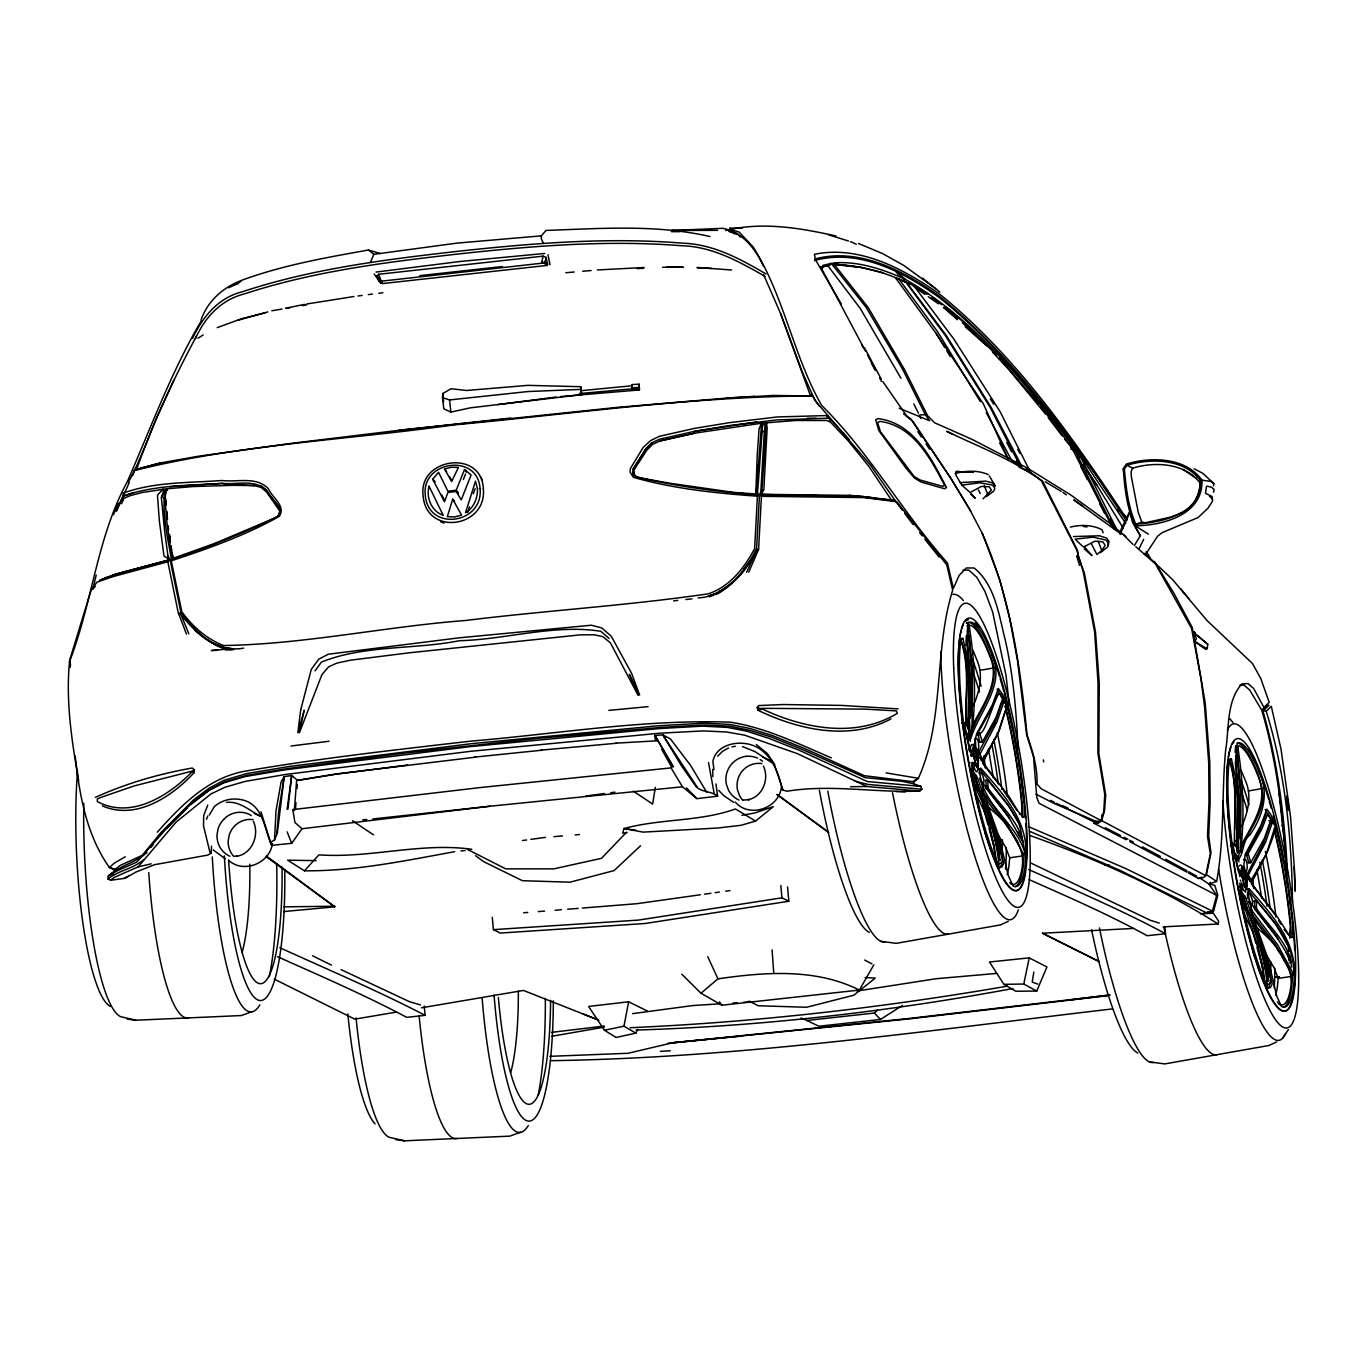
<?xml version="1.0" encoding="UTF-8"?>
<svg xmlns="http://www.w3.org/2000/svg" width="1367" height="1367" viewBox="0 0 1367 1367"><rect width="100%" height="100%" fill="white"/><g stroke="black" fill="none" stroke-linecap="round" stroke-linejoin="round"><path stroke-width="1.5" d="M1292.481 902.083C1291.747 837.851 1285.236 772.833 1266.235 711.267L1262.766 710.498C1278.333 763.931 1284.792 819.517 1287.611 874.931M970.57 747.083C972.484 737.65 977.251 755.9 977.2 758.924M967.836 728.833L968.759 678.493L967.016 656.365L962.966 638.526L961.958 638.15L960.796 640.85A134.188 24.23 80 0 0 963.427 722.015L969.75 750.722L972.86 756.122M1236.349 847.42L1237.238 799.063L1235.512 776.952L1231.462 759.095L1230.437 758.719L1229.275 761.436A134.188 24.23 80 0 0 1231.906 842.585L1238.246 871.292L1241.339 876.691M639.414 389.698L639.141 384.195L632.015 384.588L632.032 387.92L632.323 390.125L639.414 389.698L639.141 384.195M965.888 724.1C965.341 696.623 969.681 667.985 961.291 641.328L960.505 640.986M966.008 724.681C964.709 696.623 971.664 664.345 960.095 638.474M1234.486 845.25C1233.7 817.586 1238.246 788.742 1229.77 761.897L1228.249 762.769M201.496 320.493C171.251 371.636 150.9 427.734 127.165 482.021C96.698 538.034 92.443 602.762 69.512 661.56L70.315 667.301M581.607 394.653L580.719 386.69L527.884 385.357L466.557 390.484L451.042 388.741L442.84 393.508L442.498 397.626L443.814 408.836L450.888 412.099L470.18 407.862L581.607 394.653L580.719 386.69M971.39 765.554L973.065 767.605L971.971 774.149L976.687 789.101M985.966 780.284L986.103 788.281L1007.769 815.552L1022.755 841.747C1018.347 820.508 999.909 805.231 988.033 788.041L987.828 779.959L1009.615 807.35L1019.423 823.498L1025.301 853.931L1023.302 853.914L1007.291 824.54L981.967 791.049M1254.445 900.87L1254.581 908.867L1276.248 936.139L1287.868 955.191L1291.251 962.317L1289.371 962.658M1024.088 854.05L1024.054 856.238A134.188 24.23 80 0 1 1015.134 886.619M1025.968 853.726L1025.916 855.913A134.188 24.23 80 0 1 1013.101 886.038L1008.282 875.581L999.38 837.766L983.967 794.159L979.37 771.877L980.635 768.049C1001.823 792.518 1027.027 818.816 1025.968 853.726L1023.302 853.931L1025.165 853.589C1017.458 825.651 988.614 809.008 981.609 781.582L1009.564 818.457M1294.446 974.295L1294.412 976.482A134.188 24.23 80 0 1 1281.58 1006.625L1276.761 996.15L1267.858 958.335L1252.462 914.728L1247.866 892.446L1249.113 888.618C1270.302 913.088 1295.506 939.402 1294.446 974.295L1292.584 974.62L1292.533 976.824A134.188 24.23 80 0 1 1283.613 1007.189M902.237 510.181L895.095 500.459L861.637 496.375L759.488 494.803L757.421 496.187L754.635 548.543C744.725 567.51 729.329 587.178 708.14 593.825C627.726 605.615 546.356 610.468 465.669 620.481C384.862 626.599 304.482 644.318 223.573 645.514C206.725 639.072 192.183 626.206 181.777 611.698L171.285 560.812L170.089 559.787L114.708 574.687L99.654 580.377L114.708 574.584M969.887 702.416L970.16 690.352M967.597 719.76L969.066 720.119L970.519 716.872L971.817 671.846L968.947 634.937L972.552 671.18L971.988 731.482L970.109 731.806L969.459 720.494M1234.674 829.803C1234.948 806.445 1237.186 781.941 1229.582 759.437L1231.462 759.095M1238.177 831.033L1238.605 852.393L1240.467 852.068C1244.859 817.569 1243.15 780.779 1237.665 746.126L1235.665 745.869L1235.119 752.328M1235.563 755.848L1237.443 755.524L1240.296 792.433L1238.998 837.424L1237.545 840.705L1235.683 841.03M815.535 495.23L759.488 494.7L756.583 548.423C746.946 568.33 730.815 588.972 709.388 596.832M969.066 720.119L970.262 674.051L967.768 643.156L969.066 624.958L967.153 625.932M761.59 423.223L759.078 428.742L757.25 454.715L755.934 490.445L756.344 494L757.455 494.205L762.649 424.556L761.59 423.223L756.344 494L733.242 492.359L669.625 483.2L641.02 478.023L636.27 476.605L634.425 474.622L633.912 470.128L646.779 450.256L652.64 444.343L660.039 440.926L694.624 433.185L761.59 423.223L795.304 420.489L826.71 420.506L830.487 422.113L848.206 440.858L868.523 465.908L891.762 500.595L895.095 500.561L870.096 464.609L814.954 400.463L802.207 371.807L780.574 313.453M1101.819 814.886L1101.648 820.627L1099.153 822.541L1094.061 823.31L1126.1 839.714M758.036 464.831L756.344 494M1148.4 534.155L1135.208 525.817C1162.77 525.475 1203.199 515.017 1201.986 480.21C1185.753 457.176 1150.689 456.493 1126.34 464.079L1123.298 468.659C1124.836 491.419 1127.707 515.957 1140.368 535.608L1134.337 545.553M712.668 769.433L712.89 776.746M760.035 494.41L761.06 494.307L761.932 490.104L766.426 422.762L764.341 431.442L760.889 490.565L760.035 494.41L757.455 494.205M759.488 494.7L761.436 496.324L758.582 549.449L748.774 572.107M967.289 727.329L968.109 722.477L968.913 724.322A6.545 1.213 89.5 0 1 969.186 732.131L968.417 735.412M715.949 783.906L717.624 796.192L696.862 798.636L682.458 786.794L490.155 806.205L302.004 828.744L291.684 843.319L271.725 845.353L270.563 842.431L274.528 839.902L275.997 810.956L281.106 781.941L284.216 776.644L291.701 775.482L297.647 780.472L336.709 774.098L407.554 765.059M966.281 635.638L965.991 645.429M1238.998 837.288L1237.135 837.749M968.126 622.925C964.248 650.538 972.774 677.981 968.844 705.697C969.579 716.616 966.537 728.816 970.519 739.325C978.738 711.609 1006.044 685.465 991.998 654.861A134.188 24.23 80 0 0 968.622 622.481L966.247 623.249M979.49 757.472L981.591 760.992L983.454 760.667L979.831 754.481L997.056 721.691L1003.686 702.313L1002.182 699.853L995.962 717.538L982.326 741.991L979.763 742.059L977.798 733.344L991.553 708.687L997.807 693.718M982.326 741.991L979.661 733.002C985.487 736.13 997.466 685.687 1000.541 694.744M1268.781 820.764L1270.661 820.439L1264.458 838.125L1250.771 862.645L1248.891 862.97L1246.277 853.914L1260.032 829.273L1265.945 814.031M1250.805 862.577L1248.139 853.589L1261.895 828.949L1267.807 813.707L1275.428 826.625L1272.916 837.202L1267.653 851.163L1251.933 881.254L1250.19 881.237M1246.96 886.517L1246.345 878.144A9.979 2.085 79.8 0 1 1246.055 876.572L1246.055 876.572M982.941 761.641L983.095 759.351L982.702 763.367L983.095 759.351M69.512 661.56C65.667 701.374 71.819 741.358 78.654 780.506M294.332 810.699L296.622 780.42L335.718 774.03L475.579 757.164M295.511 808.734L295.973 802.685M297.049 788.537L297.34 784.504M276.749 833.716L278.783 810.392L284.216 776.644L277.347 833.084L274.528 839.902M996.868 832.759L1005.685 847.352L1009.7 857.81L1008.966 865.755A128.618 23.239 80 0 1 1007.154 874.572M983.727 795.235C996.44 817.671 1025.763 837.834 1022.345 866.097A131.659 23.786 80 0 1 1010.845 883.885L1009.786 882.604M1265.346 953.329L1274.164 967.921L1278.179 978.379L1277.444 986.342A128.618 23.239 80 0 1 1275.65 995.159M1253.436 917.479C1265.945 939.266 1294.378 959.121 1290.841 986.666A131.659 23.786 80 0 1 1279.324 1004.472L1278.794 1004.044M287.907 809.281L291.701 775.482L287.104 809.315M978.123 789.801L976.995 784.368M211.509 846.224L211.236 853.162L207.767 855.093L154.591 864.679L136.256 871.924L124.705 878.349L110.659 880.245L107.942 878.981L108.283 875.991L112.35 873.017L136.871 862.03L174.241 819.67L193.755 801.643L208.707 790.451L223.47 782.966L244.847 776.61L285.344 769.809L470.282 746.604L659.304 728.577L702.638 726.133L727.432 727.398L746.638 731.157L768.63 738.265L800.139 750.671L867.225 781.514L920.811 786.401L921.905 789.237L919.752 791.049C875.581 793.031 831.341 783.992 787.05 791.22L782.949 790.126L781.787 787.426C777.379 767.041 766.46 744.844 742.913 743.323C730.388 742.281 715.522 747.732 712.873 761.402L713.984 769.587M1187.12 510.045C1196.381 503.193 1199.867 491.624 1200.414 480.569C1184.454 458.492 1150.433 458.048 1126.852 465.258L1124.392 469.189C1125.947 487.472 1128.322 507.242 1135.772 524.142C1161.711 522.416 1201.627 514.419 1200.414 480.569M759.488 494.803C717.829 492.103 676.101 486.225 635.501 476.793L633.314 474.554L632.921 469.445L645.839 448.889L651.974 442.771L659.595 439.2L694.436 431.374L729.346 425.564L776.798 419.925L829.461 418.199L849.385 439.661M1206.907 648.078L1205.711 649.41L1194.809 641.601L1193.049 631.742M1239.186 865.977C1242.518 861.244 1244.619 875.102 1245.388 877.904M1237.596 853.333L1237.682 852.7A6.545 1.213 89.5 0 0 1237.391 844.891L1236.332 843.285M1005.634 709.217L1009.547 725.911A131.659 23.786 80 0 1 1021.85 805.744L1021.576 814.595L1019.355 813.963M997.09 689.156L1006.949 706.055L1005.035 706.654M971.647 769.006L971.288 771.466L975.474 777.96L980.327 793.954M1240.467 893.847L1241.544 888.191L1239.954 885.645L1239.066 887.32M977.371 764.546C978.464 748.45 979.746 784.35 973.834 766.614M978.242 767.143L977.405 755.131L977.576 756.002A9.979 2.085 79.8 0 0 977.866 757.557L978.345 766.802M1033.828 972.125L1032.239 982.104L1037.724 984.086M1245.85 885.115L1246.414 880.416L1246.396 888.362M1246.755 887.627L1246.003 876.213M655.306 787.375L652.623 804.069L633.314 791.117M116.349 511.378L122.979 496.084C154.42 484.926 189.5 485.507 222.65 483.371C236.987 484.892 255.526 478.775 266.787 490.668C269.35 498.699 285.549 506.798 278.082 516.213C243.36 533.42 206.998 547.808 170.089 559.787M973.97 777.908L974.927 778.746M1163.112 926.877L1218.117 923.989L1218.612 921.136L1213.281 913.207L1206.446 912.763L1119.351 870.061L1029.436 831.221M1200.123 878.229L1208.958 884.039L1216.613 881.425C1224.729 838.364 1221.483 794.176 1225.584 750.671C1229.377 728.645 1226.028 701.544 1241.919 683.859L1247.986 683.585L1253.693 688.524L1263.997 707.576L1262.766 710.02L1261.724 710.174L1249.66 689.993L1243.953 685.072L1239.954 685.26M1024.122 816.646L1024.327 806.393A134.188 24.23 80 0 0 1007.24 705.218L1002.37 694.146L998.371 688.575L992.357 704.859L976.602 733.874L975.354 739.41L975.748 747.014L985.351 765.964L1009.119 796.636L1017.595 810.716L1023.182 817.278L1024.122 816.646L1022.26 816.97L1022.448 806.735A134.188 24.23 80 0 0 1005.377 705.56M1289.799 938.189L1291.166 934.635L1290.926 927.304A134.188 24.23 80 0 0 1274.334 828.06M1292.601 937.215L1292.806 926.98A134.188 24.23 80 0 0 1275.736 825.805L1270.866 814.732L1266.867 809.144L1260.835 825.446L1245.081 854.46L1243.885 865.191L1245.2 871.035L1253.829 886.551L1277.598 917.206L1289.987 936.583L1292.601 937.215L1290.738 937.54M121.56 503.722L123.816 498.459L130.292 495.623L142.219 492.496L166.654 488.822L164.775 494.273L166.552 519.836L171.388 554.899L173.284 558.283L213.987 543.673L273.759 518.52L278.15 516.094L280.047 511.429L266.668 492.154L261.268 487.489L254.501 485.627L243.668 485.012L192.918 486.567L166.654 488.822L165.202 496.905L166.039 505.141M1213.452 485.917L1213.862 483.61L1202.738 473.272L1194.211 468.847M192.046 771.159L134.308 785.888L101.073 797.337L97.313 798.977L97.313 801.523C130.873 819.653 168.431 796.038 191.893 771.996L194.097 769.638L192.286 768.015C159.17 773.825 126.106 783.394 95.382 797.388M977.337 764.683L976.807 767.246M1245.833 885.252L1245.286 887.832M280.167 511.121L278.082 516.213M628.632 1001.789L588.579 1006.454L604.453 1030.24L623.967 1026.224L628.632 1001.789L647.257 1010.965M1117.71 509.72L1126.049 516.726L1126.886 520.263C1072.634 439.593 1015.168 358.376 939.471 296.314C904.219 271.11 859.638 247.102 815.176 258.91L814.612 260.772M382.777 283.55L380.111 281.312L541.503 263.25L543.143 256.142L546.082 257.406L547.654 264.275L547.159 265.42L382.777 283.55L378.932 280.645L376.984 276.049L378.574 274.289L543.143 256.142M1213.588 492.171L1214.118 489.454L1211.521 487.267L1207.078 486.088L1206.378 486.925L1205.523 493.265L1212.085 496.529L1212.085 499.399M1036.716 991.075L1023.798 984.018L1029.214 957.874L1046.934 966.965L1036.716 991.075L1015.886 991.229L1003.908 984.343L989.486 962.009L1029.214 957.874M201.12 319.793C208.006 300.056 224.547 286.216 243.992 279.466C284.216 264.925 326.474 257.509 368.458 250.007L373.875 254.313L370.337 262.481M1188.675 873.103L1198.449 878.503L1203.438 877.648L1205.728 875.632L1210.325 853.794L1207.488 836.45L1208.975 802.805L1208.701 762.769L1204.6 707.081L1201.046 679.314L1191.597 628.427L1155.508 563.973L1144.162 554.079M761.932 490.104L761.026 494.324L849.368 495.367L891.762 500.595M547.654 264.275L545.006 262.327L546.082 257.406M1240.604 901.075L1240.518 894.855M1236.742 850.838L1237.34 848.258C1236.058 846.002 1233.717 842.277 1230.608 843.627M969.254 738.778C976.619 710.806 1004.403 685.653 990.135 655.203A134.188 24.23 80 0 0 966.759 622.805M92.905 589.006L96.203 575.08M978.96 773.056C982.019 770.287 985.795 782.283 982.924 784.316A6.545 1.743 71.9 0 1 982.343 783.906M101.551 579.813L116.246 573.952L171.439 559.308C167.577 537.009 161.648 512.915 164.997 490.377L167.543 490.172L166.654 488.822M1005.138 711.267L997.893 733.481L983.454 760.906M272.443 843.576C269.914 863.124 243.907 873.923 228.87 860.561M781.36 787.477C778.78 808.512 749.321 818.56 735.275 802.053M1270.661 820.439L1272.164 822.9L1265.552 842.277L1248.31 875.051L1251.933 881.254M914.591 785.119L920.811 786.401L913.481 783.718L913.942 781.839L918.368 778.301C945.041 719.025 933.576 651.512 952.679 590.219L946.75 564.844L896.684 501.74L864.081 497.588L761.436 496.324M1210.342 882.313L1208.906 884.039L1216.647 895.3L1212.461 911.14L1206.446 912.763L1212.461 911.14L1125.793 868.575L1029.095 826.864M974.961 739.103L974.62 744.895M967.511 738.983L968.041 737.052L966.315 734.164M969.374 738.658L969.904 736.728L966.572 732.746L967.682 737.633L970.536 741.29M971.048 755.746L972.142 751.833L969.391 746.826L963.991 722.716L962.129 723.058M1239.544 876.332L1240.621 872.402L1237.887 867.396L1232.47 843.302M467.77 512.403L469.428 506.798M1094.061 823.31L1098.846 822.49L1101.016 820.559L1103.784 811.417L1104.758 794.398L1097.889 753.166L1098.026 682.594L1094.608 631.793L1083.399 572.534L1076.769 550.047L1041.415 480.757C1013.135 459.688 978.567 446.65 946.699 431.323L952.423 434.159M452.699 499.194L447.334 516.692L454.527 516.948L461.568 515.12L452.699 499.194L454.613 501.313M973.236 705.953C979.216 692.027 983.505 676.187 977.508 661.56A128.618 23.239 80 0 0 972.501 649.684M1241.714 826.522C1247.695 812.613 1251.984 796.773 1245.986 782.146A128.618 23.239 80 0 0 1240.997 770.27M971.031 776.148L971.988 773.261M970.109 731.806L970.416 730.901M971.988 731.482C976.363 696.999 974.654 660.21 969.186 625.556L969.066 624.958M1238.605 852.393L1238.895 851.487M161.391 497.554L163.544 491.197L162.963 489.301L157.444 495.162L159.392 521.271L163.989 555.976L169.44 559.547L167.885 555.6L164.536 530.396L161.391 497.554L164.997 490.377L162.963 489.301M473.307 493.743L475.135 488.685M113.478 514.71L118.194 503.227M136.666 469.342C152.711 423.36 173.438 379.206 196.387 336.282M207.767 805.043L203.683 815.569L203.512 825.907L209.937 852.29L211.236 853.162M456.202 490.275L464.541 469.479L471.102 475.032L461.243 499.895L456.288 491.539L452.135 491.932L447.949 492.445L444.48 501.74L432.724 479.27L438.551 472.333L447.898 491.197L456.202 490.275L458.235 492.53M972.569 725.142C983.163 704.432 1000.541 681.33 990.135 657.083A131.659 23.786 80 0 0 971.031 625.539L967.699 625.317M983.454 760.667L999.174 730.593L1006.898 706.363L1005.035 706.705M463.345 479.561L465.549 474.007M146.047 444.19L155.65 419.908L173.78 380.402M717.35 593.996C734.728 584.017 748.518 567.493 757.062 549.517L758.582 549.449M978.567 755.9L977.952 754.806L980.481 748.723L995.193 722.032L1001.806 702.655L1003.686 702.313M1249.831 881.168L1246.448 875.376L1263.672 842.602L1270.285 823.224L1272.164 822.9M983.044 498.835L991.365 490.087L989.281 486.789L981.403 486.43L970.143 492.513L961.838 485.148L955.994 475.306L956.063 471.427L958.592 471.29M206.468 819.209L207.852 815.928M116.964 509.908L129.181 482.739M132.411 475.716L146.047 444.155M1120.154 534.446L1129.945 512.181L1132.611 522.604L1140.368 535.608M1268.901 705.321L1263.757 710.362M1107.697 544.681L1109.081 541.554L1106.757 538.154L1099.427 535.779L1073.454 536.565M128.566 482.038L135.538 468.471L136.666 469.394L160.161 463.02L197.531 456.373L292.811 443.181L399.01 430.297L621.028 406.99M1200.106 483.098C1185.172 462.832 1154.619 461.38 1132.645 468.163L1131.141 471.495L1131.312 476.485L1138.233 512.283L1141.787 522.126L1145.17 522.809L1170.562 517.136L1185.821 511.275M746.57 572.346L757.062 549.517M1284.143 929.543L1289.337 935.677L1290.345 926.33A131.659 23.786 80 0 0 1278.042 846.498L1274.147 829.53L1266.372 854.05L1251.147 883.321L1275.565 915.275M1119.505 532.805L1129.808 511.173M1209.47 496.46L1212.426 498.374L1212.614 501.057L1207.932 508.268L1198.073 517.563L1162.172 532.617L1157.49 536.308L1145.324 554.968L1138.796 549.295L1143.666 539.316M1241.919 843.866C1252.702 823.925 1268.696 801.13 1258.631 777.652A131.659 23.786 80 0 0 1239.527 746.109L1236.178 745.904M604.453 1030.24L616.056 1037.45L635.86 1033.127L637.757 1029.436M1243.44 859.672C1246.584 856.579 1247.353 865.157 1247.2 867.567A6.545 2.17 82.6 0 1 1245.286 871.189L1244.722 870.694M681.791 974.193L700.981 993.245L721.947 1005.223L859.347 990.067L873.838 964.829M195.396 338.674C204.93 317.332 220.993 299.749 244.539 293.871C313.163 271.384 385.255 262.293 456.749 254.159C531.216 246.009 606.435 239.789 681.313 245.718C712.241 246.453 738.898 261.507 764.939 276.339M983.181 758.702L994.544 739.564M1251.659 879.271L1263.023 860.151M543.536 243.394L541.383 239.088L541.349 235.842L545.98 230.442C600.626 228.528 656.331 224.222 710.105 236.559M209.305 815.074L214.38 806.564C222.496 799.422 233.603 797.405 243.924 800.293C263.763 806.103 264.207 829.598 271.725 845.353M192.559 338.264C202.863 316.717 218.139 297.647 242.694 291.667C311.727 268.803 384.383 259.713 456.356 251.46C531.404 243.309 607.187 237.004 682.611 243.172C713.42 244.163 740.128 258.859 765.964 273.947M632.921 469.445L645.873 448.872L651.974 442.771M1282.605 1038.185L1288.398 1029.573M1091.344 543.673L1096.864 554.455L1101.768 550.508L1105.151 545.536L1102.964 541.879L1094.933 541.161L1083.604 547.022M890.942 718.905C849.249 741.239 798.448 729.773 758.053 710.276L757.181 707.559L758.548 705.577L783.188 704.535L841.525 705.406L898.102 708.892M1193.015 631.862L1207.693 644.113L1207.266 648.915L1194.809 641.601M898.427 274.716L896.137 271.589L904.493 278.919L903.006 280.987C880.997 270.546 856.784 265.301 832.52 264.207M314.991 670.889L321.416 662.089C364.545 644.763 414.047 649.735 459.363 640.713C506.268 639.5 554.182 623.933 600.797 631.281L609.084 638.474M815.313 260.294C859.792 248.469 904.373 272.494 939.607 297.784C994.663 342.109 1039.655 397.848 1080.05 455.467L1079.093 456.766L1081.844 457.979L1125.724 523.407M194.097 769.638L194.353 772.423C172.02 796.585 136.068 820.678 102.303 805.846M743.768 569.236L754.926 554.814M110.659 880.245L114.384 877.306L138.135 866.866L176.035 822.165L210.911 793.937L224.991 787.255L245.069 781.428L285.207 774.508L470.624 751.303L660.124 733.173L703.202 730.918L726.407 731.977L744.451 735.121L797.439 753.661L866.866 786.521L919.752 791.049M150.9 847.489L153.497 844.225M1237.135 860.236C1244.243 855.913 1241.885 840.842 1249.592 835.322C1261.826 818.201 1269.106 795.662 1260.477 775.448A134.188 24.23 80 0 0 1237.101 743.05L1235.375 762.701L1238.194 795.902L1237.374 852.649M717.658 756.259L722.545 751.303L728.594 747.903M977.73 790.878L979.592 790.553L993.912 829.906L999.431 852.7L999.824 860.544L992.784 827.753L974.073 774.269C968.058 778.934 986 804.685 984.411 811.485L975.184 792.467M1250.839 926.057L1257.042 943.315L1262.612 966.691L1265.364 985.146L1267.243 984.804L1269.516 983.625L1270.866 980.669L1264.936 954.798L1248.088 911.123L1262.407 950.475L1267.927 973.27L1268.32 981.13L1261.263 948.339L1242.552 894.838L1240.689 895.163L1242.33 904.305A134.188 24.23 80 0 0 1267.329 986.854L1268.08 988.307L1270.524 987.401L1272.147 983.967L1265.927 956.165L1245.833 898.204L1241.629 891.78L1242.911 885.32L1241.339 882.826L1240.108 887.029L1241.304 896.068M315.982 860.646L287.634 860.168L304.448 870.813L318.904 854.871C369.996 858.459 420.951 842.192 471.786 849.283M157.273 832.213C181.418 805.078 208.826 777.054 246.368 770.971C320.767 758.104 395.832 749.834 470.795 741.136C557.138 733.925 643.584 719.127 730.388 722.169C765.93 727.757 798.584 743.836 831.375 757.882M166.979 828.385L187.228 808.068M1025.643 469.479L1027.113 467.924L1070.771 494.974L1109.44 522.997L1125.998 536.735M92.905 588.904L95.263 586.426M626.633 832.093L601.531 858.305L553.891 868.848L505.739 868.865L467.446 849.403M146.987 852.376C135.982 862.68 119.681 865.516 108.283 875.991L113.632 873.752M1263.997 707.576L1269.208 702.33L1260.767 678.51L1252.411 663.439L1206.958 620.481L1172.647 579.659L1144.88 553.31M1080.05 455.467C1030.069 389.578 978.123 320.681 904.903 279.107L903.006 280.987L913.515 285.31L953.893 339.136L1000.166 411.757L1029.915 471.171M1266.235 711.267L1271.293 706.278L1281.016 749.184L1290.551 816.936L1294.276 867.122M744.571 569.817C732.319 583.521 717.538 597.174 698.11 597.892M1262.766 710.02L1267.91 704.996L1261.724 710.174C1277.034 761.675 1282.929 815.296 1286.535 868.711M191.636 803.847L209.681 789.938L224.701 781.873L246.573 775.431L287.173 768.63L406.033 752.892L538.427 738.3L660.859 727.432L704.449 724.954L729.824 726.185L749.885 730.388L772.184 737.343L803.659 750.056L865.14 777.635L901.537 781.258L913.481 783.718M640.559 845.729L614.125 870.574L569.988 882.193L522.382 880.69L483.781 861.723L475.528 855.708M70.588 665.507L69.785 659.765L90.991 590.493L96.989 582.154L112.914 576.652L167.833 561.769L170.089 559.684L180.82 611.903C192.832 628.564 209.937 646.471 231.194 649.547M801.062 1017.988L806.906 1020.483L874.367 1013.032L877.46 1010.179M700.981 993.245L717.948 978.84C764.922 972.057 815.723 968.126 859.347 990.067M626.957 832.674L622.703 833.152L623.916 828.573L643.071 832.127L717.521 828.043L741.119 825.292L755.558 821.089L773.312 806.633L754.516 813.057L741.956 815.279M1100.384 552.712L1107.783 546.851L1108.671 543.553L1106.176 540.153L1093.207 537.18L1075.146 539.145M75.202 756.002C79.423 794.757 86.343 835.015 109.411 867.481L114.315 869.993L120.296 865.396L142.407 855.246L160.828 832.691L193.721 799.729L208.963 788.298L224.103 780.284L246.419 773.637L289.804 766.391L471.854 743.631L657.869 725.809L704.381 723.143L730.354 724.476L750.415 728.611L773.073 735.839L804.719 748.552L864.286 775.67L913.942 781.839M986.359 496.648L993.843 491.026L994.851 488.07L992.493 485.046L979.763 482.773L961.838 485.148M975.372 738.317C978.738 737.89 978.55 744.332 978.721 746.997A6.545 2.17 82.6 0 1 976.79 750.603L975.354 748.262L977.798 755.883L972.979 747.219L972.826 749.714L976.961 760.599L977.132 756.207L978.516 761.282L975.286 747.988M143.843 859.535C133.539 868.831 118.69 870.266 107.942 878.981M1242.005 866.678L1245.183 872.949L1242.996 867.225A13.978 1.042 53.6 0 0 1242.569 866.9M829.188 264.72L820.32 267.249L827.804 265.676L831.273 263.37L866.029 307.233L902.357 368.731L925.322 414.662L929.645 420.763L899.298 408.272M806.906 1020.483L818.782 1026.241L880.451 1019.457L902.408 1005.463M237.26 283.687L240.797 281.448M197.925 338.23L203.205 335M913.259 781.343L918.368 778.301L886.106 772.902M762 708.328L865.14 709.114L896.325 710.891L897.299 713.318C855.964 738.556 803.95 728.645 762.461 709.08L757.181 707.559M1008.248 921.324L1000.405 924.929L896.291 943.35L880.929 941.299M1276.727 1041.91L1268.901 1045.499L1164.769 1063.919L1149.408 1061.886M125.268 856.784L114.452 863.004L109.411 867.481L115.99 869.395M163.544 491.197L164.997 490.377M101.568 579.813L106.199 577.301M228.614 287.736L238.354 283.413M997.056 864.491L999.157 863.38M217.233 327.619L241.686 318.682L265.283 312.804M136.666 469.394L133.71 470.778C238.285 444.309 347.372 439.986 453.912 424.898C573.251 413.876 692.522 396.413 812.579 395.934L819.021 405.914M252.16 1011.614L241.344 1015.544L135.999 1020.226L120.774 1016.723A165.134 32.124 87.5 0 1 83.814 803.232M520.656 1132.201L509.823 1136.131L404.478 1140.813L389.253 1137.31A165.134 32.124 87.5 0 1 356.069 1017.834M996.885 864.559L1001.037 863.055L1002.301 861.107L1001.977 857.006L996.458 834.229L979.592 790.553M725.604 230.545C761.778 221.437 800.071 227.964 835.955 235.978M124.397 878.024L128.481 876.213M1198.449 878.503L1201.918 877.153M998.747 867.703L1001.703 864.867L1001.686 862.611M999.602 867.737L1002.045 866.832L1003.668 863.397L997.449 835.596L977.337 777.635L973.15 771.21L974.432 764.751L972.86 762.239L971.749 769.536L973.834 783.735A134.188 24.23 80 0 0 998.833 866.285L999.602 867.737L997.739 868.062M1135.772 524.142L1141.787 522.126M140.442 468.146L160.161 463.071M903.502 413.859L910.815 419.037L950.492 477.784L969.118 508.268L982.753 534.36L999.943 580.292L1009.717 618.704L1017.407 660.09L1026.617 734.694L1033.52 756.925L1036.835 797.644L1039.091 803.3L1216.647 895.3M171.285 560.812C208.092 548.611 245.582 535.42 279.227 516.367C286.335 506.046 272.084 497.503 268.479 488.908C256.535 475.938 237.294 482.483 221.95 480.5C189.039 482.961 154.608 481.697 123.15 493.128L123.355 496.306L134 492.462M170.089 559.684L127.695 571.047M237.892 320.305L267.778 311.915M114.708 574.687L127.695 570.945M1251.711 913.686L1275.77 945.11L1291.918 974.842L1293.78 974.5C1294.72 944.597 1274.796 921.734 1256.324 900.528L1256.512 908.611C1268.405 925.801 1286.825 941.077 1291.251 962.317M378.932 280.645L381.683 280.867M758.053 710.276L762.461 709.08M444.531 468.984L451.383 467.189L458.372 467.463L451.657 481.594L444.531 468.984L446.599 471.666M660.039 440.926L694.624 433.185M831.273 263.37L822.746 265.42L822.114 269.607L865.465 351.114M138.135 866.866L151.19 863.824M1109.833 995.056L907.859 1018.603L672.889 1042.713L628.034 1053.291L549.859 1056.332M1201.627 913.822L1213.64 911.02L1217.792 895.18L1214.785 885.32L1208.906 884.039M285.6 308.224L304.602 304.38M969.169 625.471L967.306 625.796L969.186 625.556M454.596 851.675C405.008 860.749 355.078 871.24 304.448 870.813M955.191 473.529C965.939 470.658 977.901 469.992 988.256 474.622M820.32 267.197L829.906 265.283M1070.31 527.115C1080.733 524.535 1092.336 524.757 1102.024 529.747L1103.152 532.771M306.652 304.004L353.95 296.519M1012.913 988.529C888.567 1011.614 762.461 1026.224 636.014 1030.052M961.104 638.85L962.966 638.526M979.866 670.377L992.903 668.07M993.467 667.967L995.347 667.626M1006.505 702.416L1004.642 702.741L1000.507 694.47M1005.087 706.38L1006.949 706.055M968.434 718.581L970.297 718.256M967.084 719.589L968.964 719.264M971.988 726.629L973.851 726.287M977.798 733.344L979.661 733.002M977.695 734.865L979.575 734.54M968.161 738.983L970.023 738.658M979.763 742.059L981.643 741.734M973.475 744.366L975.337 744.041M977.952 754.806L979.831 754.481M977.542 769.655L979.404 769.331M998.747 864.234L998.696 863.671C996.475 832.776 982.583 804.873 974.859 775.345L972.21 774.593M974.586 775.773L976.448 775.431M975.474 777.96L977.337 777.635M985.419 780.437L987.828 779.959M985.504 786.743L987.384 786.401M986.103 788.281L988.033 788.041M977.849 791.425L979.763 791.22M981.728 790.639L983.591 790.314M1235.665 745.869L1237.665 746.126L1236.264 763.743L1238.741 794.62L1237.545 840.705M980.31 795.543L982.172 795.218M1239.032 861.876L1236.161 858.203L1235.05 853.316L1238.382 857.314L1237.853 859.228C1242.979 834.571 1266.953 815.279 1261.963 788.537L1263.826 788.212M1248.361 790.963L1261.399 788.639M1021.832 836.399L1019.953 836.741L1017.578 831.7M998.645 860.082L1000.507 859.758M996.833 864.081L998.713 863.756L996.833 863.995L994.134 846.122L988.563 822.746L982.36 805.471M1274.984 823.002L1273.121 823.327L1265.176 809.435M1236.913 839.167L1238.792 838.825M1230.471 846.002L1232.333 845.677M1240.467 847.198L1242.33 846.874M1246.277 853.914L1248.139 853.589M1246.191 855.452L1248.054 855.11M1234.298 858.544L1236.161 858.203M1248.242 862.628L1250.121 862.304M1242.364 867.925L1244.226 867.584M1246.448 875.376L1248.31 875.051M1238.365 890.447L1240.228 890.122M1246.465 889.028L1248.344 888.704M1244.927 896.017L1243.064 896.342L1245.747 904.134M1243.953 898.529L1245.833 898.204M1253.915 901.007L1256.324 900.528M1248.208 902.493L1250.087 902.152L1278.06 939.044M1254 907.312L1255.863 906.987M1254.581 908.867L1256.444 908.542M1293.78 974.5L1277.649 944.785L1252.069 910.883L1250.07 910.644M1248.174 914.762L1250.036 914.42M1286.057 952.286L1288.449 957.31L1290.311 956.985M1293.66 974.158L1291.781 974.5L1293.626 974.107M1267.124 980.669L1268.986 980.327M1267.192 984.325L1265.312 984.65L1267.192 984.308C1264.543 957.105 1255.026 931.44 1245.867 905.894M1268.08 988.307L1266.218 988.649L1268.661 987.743L1270.165 983.198M163.254 497.708L165.304 497.349L165.988 503.62M551.841 1036.271L604.334 1027.13M1098.726 821.106L1093.942 821.926L1056.298 803.215M396.447 1012.076L354.805 1019.167L274.374 979.182M421.429 1007.821L523.458 990.443L598.849 1020.192L582.94 1013.921M271.76 310.787L281.995 309.062M286.079 308.378L290.18 307.695M302.449 305.627L306.55 304.926M694.436 431.374L756.703 421.976M731.926 746.86L735.395 746.297M1007.223 986.171C882.535 1007.684 756.652 1022.174 630.221 1027.711M167.833 561.769L178.12 612.177L178.513 613.39L180.341 613.117C191.107 628.256 205.785 641.909 223.402 648.454M787.546 886.927L788.827 901.246L781.924 897.829L638.389 920.111L493.402 929.645L492.291 917.325M788.827 901.246L645.19 923.494L500.373 933.063L493.402 929.645M857.092 991.007L936.053 978.738L996.577 973.424M1207.813 644.335L1197.526 635.758M373.875 254.313L456.971 243.121L541.349 235.842M1009.7 857.81L1023.285 855.81M1278.179 978.379L1291.781 976.397M700.331 894.77L636.937 903.69L582.359 908.064M704.569 894.172L710.908 893.283M715.129 892.685L719.35 892.087M725.689 891.199L729.927 890.601M762.649 424.556L766.306 424.744M960.147 482.619L985.88 481.133L993.074 483.047L995.244 486.054L989.366 475.938M522.416 840.568L526.62 839.97M530.823 839.389L545.536 837.339M358.051 295.973L362.17 295.426M368.321 294.606L372.439 294.042M632.579 1013.648L692.813 1005.548L720.341 1003.788M376.045 272.067L459.927 261.49L544.681 253.476M585.777 796.038L604.504 793.543M610.759 792.706L614.911 792.159M497.571 404.598L556.369 397.011M291.034 746.006L329.003 741.256M1070.788 999.858L1109.833 994.954M1111.986 1008.966C925.579 1030.786 739.171 1057.87 551.243 1060.672M378.71 293.273L382.897 292.743M1108.757 995.603L908.85 1018.928L667.694 1043.397M551.567 1032.375L604.282 1026.053M490.155 806.205L372.901 818.953M419.823 275.638L502.441 266.531M399.01 430.297L510.643 418.046M460.969 850.975L465.207 850.513M1104.724 865.123L1108.962 864.662M424.266 1006.044L425.086 1015.339L406.734 1017.356C364.801 995.056 320.937 976.141 277.398 956.644M1164.838 926.57L1165.47 933.695L1147.135 935.729C1109.081 914.728 1069.062 897.299 1029.146 879.647M442.498 397.626L449.538 399.95L527.918 391.543L580.616 389.407M673.675 600.865L677.759 600.421M685.892 599.532L692.01 598.866M474.588 757.113L542.033 750.193M742.298 1036.066L672.889 1042.713M581.197 390.672L631.998 385.767M608.828 710.396L648.095 706.654M541.042 750.141L616.705 743.221M621.028 407.041L726.219 398.122L772.953 395.507M283.84 911.55L334.761 906.834L266.462 856.05M579.266 393.593L638.372 388.279L638.714 390.005L560.573 396.567M230.938 648.778L211.355 650.521L217.438 650.299M565.818 272.734L574.243 271.999M582.684 271.264L591.108 270.529M597.43 269.965L644.13 267.488M362.665 819.841L366.766 819.482M169.696 486.686L222.65 483.388M632.032 387.92L639.192 387.322M554.011 836.638L562.469 835.955M575.182 834.912L579.42 834.553M523.595 912.763L527.799 912.421M538.29 911.584L544.579 911.088M555.07 910.234L561.376 909.738M567.664 909.226L578.156 908.389M1194.792 641.516L1196.433 638.748L1193.989 631.725L1195.288 632.938M726.219 398.122L754.601 396.345M733.037 1002.968L737.274 1002.694M743.614 1002.284L752.089 1001.738M660.329 1051.377L670.274 1050.745M615.731 743.17L657.8 740.76M925.322 414.662L919.342 415.004L920.845 418.37M761.812 431.596L764.341 431.442M637.312 268.65L643.635 268.291M662.619 267.249L683.227 267.266M226.512 802.412C239.515 800.823 249.853 810.768 260.567 816.287L254.262 813.433M234.15 856.34L237.055 856.186L235.961 856.374C251.887 854.546 259.833 835.083 253.391 821.362M1042.474 933.217L1099.307 961.616L1042.474 933.217L1133.482 928.432M1200.534 913.839L1213.281 913.207M225.555 649.991L233.672 649.684M243.651 648.146C225.265 651.649 208.502 642.302 195.208 630.375M772.953 395.473L812.579 395.934L811.485 393.952L810.238 395.131L780.574 313.504L763.623 274.647M743.238 800.122L749.27 799.541L748.227 799.729C762.701 796.705 769.57 778.951 763.418 766.118M672.222 230.51L717.555 230.322M671.812 230.476L722.75 228.306C742.913 232.322 755.148 248.606 763.452 266.087M1003.908 984.343L1023.798 984.018M850.547 786.708L866.866 786.521M283.926 906.851L334.71 906.218M541.913 262.344L545.006 262.327M223.197 485.148L254.501 485.627M541.503 263.25L544.083 263.233L547.159 265.42M666.635 267.249L683.073 267.249M784.436 495.298L815.535 495.127M807.231 418.234L816.219 418.217M671.47 231.672L679.57 231.689M959.6 471.786L973.372 472.298M671.009 230.63L679.109 230.664M963.034 570.073L968.81 570.142L976.841 577.318L984.958 591.501L992.647 611.955L1006.078 675.742L1009.342 705.167M697.067 267.471L731.567 270M729.619 228.033L742.178 228.272M1201.986 480.21L1211.111 481.406L1213.862 483.61M783.684 495.042L761.026 494.324L763.845 489.847L767.16 427.939L766.426 422.762M895.915 791.596L905.193 791.954M697.443 267.847L711.643 268.428M865.089 977.576L875.273 978.106L853.794 995.227L806.547 1007.274L758.258 1005.753L749.031 1001.105M733.498 233.62L737.428 233.842L740.299 237.004M757.421 496.187C715.83 493.231 673.333 488.754 633.382 477.322L630.067 472.093L630.409 468.522L643.054 447.607L650.453 440.704L659.372 436.312L694.351 428.418L729.363 422.659L777.362 416.952L826.625 415.568L828.163 418.592L827.325 415.841L829.461 418.199L830.487 422.113M850.787 495.76L895.095 500.561M849.368 495.367L859.946 496.204M1070.771 449.025L1074.462 449.333L1080.426 456.561L1117.266 530.533M832.964 264.429L860.885 267.351L883.082 272.785M861.637 496.426L871.958 497.656M232.117 648.642L223.863 647.668L212.466 642.883M655.237 739.615L654.93 735.446L662.841 734.899L681.552 765.913L696.264 786.914C702.535 792.535 711.506 791.015 717.624 796.192M835.613 264.19L860.885 267.351M921.905 789.237L867.977 784.436L854.819 781.138M127.302 1019.098L131.437 1019.645M131.847 1019.679L135.999 1020.226M400.326 1140.249L404.478 1140.813M395.798 1139.668L399.916 1140.232M635.843 830.213L623.916 828.573C660.432 818.525 699.801 821.806 735.446 808.956L755.558 821.089M1083.399 526.432L1086.987 526.961M191.893 771.996L194.353 772.423M913.515 285.31L903.006 280.987L905.45 281.568L945.486 335.701L990.186 407.349L1019.919 465.686M905.45 281.568L895.453 277.809L935.968 333.189L983.42 403.949L1008.385 459.363L999.636 442.925M742.52 746.587L755.011 751.628L774.816 764.614M973.919 746.092L973.851 746.074A12.44 1.76 53.3 0 0 973.594 746.074L976.704 752.38M1242.398 866.661L1242.33 866.644A12.44 1.76 53.3 0 0 1242.073 866.644M728.748 231.45L737.428 233.842M730.491 231.98L737.428 233.877M368.458 250.007L380.419 253.613M420.558 1004.95L409.451 1001.669L341.084 969.647M828.692 234.851L848.531 241.036M1159.301 923.101L1150.348 920.299L1031.179 863.192M729.636 229.075L739.171 232.134L753.097 246.931C784.197 295.921 793.133 355.488 821.687 405.452C869.839 452.973 902.681 512.591 947.451 562.999L953.346 588.425L959.121 575.387L966.315 567.971L974.073 567.971C995.261 585.042 998.781 614.877 1005.172 639.653C1013.289 675.042 1016.313 711.25 1017.971 747.441L1018.056 749.543M1029.522 835.357C1095.001 858.596 1159.267 886.841 1218.117 923.989M763.179 757.335L769.484 760.189M440.635 521.767L444.053 523.117M904.493 278.919C882.176 269.06 857.741 260.789 833.101 262.994L868.199 307.541L904.578 369.688L927.544 415.619L934.584 422.779L972.057 439.371L1026.139 467.446L1030.513 472.743L1019.081 467.104M858.51 243.48L882.757 253.681L903.929 265.523L935.575 288.591M1062.091 805.539L1067.883 808M1098.846 822.49L1054.504 803.642L1035.93 794.176M425.086 1015.339C377.856 990.75 328.456 969.869 279.808 947.69M850.53 241.669L856.289 244.197M963.991 722.716L968.861 727.688M1028.668 869.48C1074.633 890.225 1121.265 909.824 1165.47 933.695M979.404 768.767L1007.633 804.257L1018.757 823.173M312.599 955.789L331.429 965.119M1126.852 465.258L1132.645 468.163M1105.254 827.701L1120.342 835.408M1124.118 837.322L1127.895 839.253M1050.676 800.361L1054.384 802.258M864.645 960.044L871.992 963.872M908.269 417.721L910.815 419.037M1129.706 840.209L1133.311 842.106M1142.334 846.874L1160.378 856.391M1129.791 841.628L1187.052 872.197M1101.016 820.559L1041.193 788.759L1037.075 784.128C1037.536 767.024 1032.632 751.013 1027.095 735.104C1020.312 666.327 1010.503 596.73 982.07 533.096M1165.726 859.262L1186.983 870.813M912.831 285.686L928.723 294.401M1188.607 871.702L1196.74 876.179M1205.728 875.632L1101.648 820.627L1104.553 810.716L1105.715 794.928L1098.829 753.49L1099.256 683.534L1095.531 632.101L1084.356 572.927L1078.204 556.164L1077.572 550.696L1042.748 481.338L1031.487 473.238L1027.113 467.924M1183.019 469.445L1196.159 478.16M623.967 1026.224L635.86 1033.127M1045.242 481.782L1061.202 491.351M1072.822 448.718L1064.705 439.285M1247.234 888.943L1276.112 924.827L1287.885 945.656M916.198 287.839L926.45 294.076M733.754 802.395L723.912 795.782L718.717 790.382M225.23 858.732L213.218 849.966M906.201 415.91L912.695 421.036L951.449 479.39L970.621 511.121M1018.278 464.66L1011.768 460.628L986.256 412.544M777.105 794.381L828.675 832.383M1216.613 881.425L1206.429 874.624L1211.008 852.837L1208.718 835.972L1210.137 801.968L1209.778 762.068L1205.198 702.758L1192.246 627.47L1174.048 593.483L1154.363 561.427M352.447 820.713L373.499 834.844M1083.023 506.166L1073.813 499.929L1121.162 534.138M1230.437 841.132L1235.204 846.053M931.542 297.613L941.709 304.704M914.506 287.121L924.827 294.298M928.227 296.69L938.394 303.799M1062.962 492.41L1066.328 494.854M777.003 794.671L828.402 832.247M266.24 856.75L334.761 906.834M922.537 278.167L939.83 292.042M944.99 307.148L960.796 319.827L996.594 355.095M957.669 318.733L943.486 307.353L957.396 319.741M756.344 744.571L767.212 753.439L773.807 763.042L782.949 790.126M1146.178 554.387L1150.108 557.651L1146.161 551.567M1132.935 544.391L1123.076 534.412M1135.823 546.8L1138.796 549.295M896.137 271.589L904.903 279.107M261.131 485.866L266.736 490.685L279.551 508.404M1082.579 546.253L1076.171 540.255M1084.185 548.885L1091.994 555.617L1083.98 546.373M302.004 828.744L294.947 822.541L292.794 809.606L480.142 787.563L671.06 767.895L682.458 786.794M965.136 326.61L983.676 343.117M970.502 493.983L975.201 498.272L971.014 493.624M1255.88 926.553L1270.302 939.881M985.949 804.65L1001.823 819.294M183.4 617.833L195.891 629.623M962.351 322.715L974.568 334.283M979.148 338.623L986.769 345.868M432.724 479.27L435.15 481.765M686.439 787.853L696.862 798.636M456.288 491.539L458.321 493.675M874.367 1013.032L880.451 1019.457M635.501 476.793L632.579 472.264M999.431 358.137L1039.057 404.376M992.425 351.951L1009.41 370.218L1045.601 414.133M1016.997 810.477L1001.84 788.007M974.859 775.345L974.073 774.269M1180.746 588.904L1188.794 598.541M1073.693 450.82L1071.079 447.675L1074.462 449.333L1114.156 528.961M913.173 524.603L904.629 513.326M919.649 532.703L922.247 535.949M924.844 539.264L939.112 557.018M1252.77 885.867L1254.769 888.362M983.283 764.033L999.209 784.658M1246.106 910.063L1244.602 902.459M1072.189 443.369L1094.916 473.272L1125.827 520.041M1040.407 405.999L1070.993 446.24L1111.337 525.15M1048.147 417.499L1062.159 435.936M827.804 265.676L860.116 308.224L900.973 378.266M1239.015 859.894L1237.699 855.947M905.996 281.585L946.152 335.376L991.331 407.725L1021.764 466.113M974.329 746.399L976.704 752.38M719.452 1001.857L721.947 1005.223M898.427 278.407L937.745 331.942L980.259 401.522M986.273 767.793L982.668 762.735M1086.287 470.094L1096.795 484.909L1123.093 527.97M697.324 787.341L662.841 734.899L670.462 739L690.506 765.264L706.722 792.262M1281.75 825.258L1282.707 826.642M374.131 273.947L380.727 283.447M1251.266 914.438L1252.206 915.805M882.86 381.632L907.244 416.747M1146.247 552.969L1148.16 555.822M917.872 431.767L921.375 436.996M926.057 443.95L929.56 449.179M376.984 276.049L381.359 282.61M1268.217 935.472L1272.78 942.41M1277.342 949.347L1279.632 952.816M1281.904 956.285L1286.467 963.222M999.738 814.903L1003.156 820.097M1005.446 823.566L1017.988 842.653M1083.416 464.438L1096.795 484.909M464.541 469.479L466.284 472.145M1277.444 1001.891L1278.265 1003.19M1074.359 446.274L1081.844 457.979M1127.057 519.426C1073.3 438.209 1016.211 356.326 940.069 294.452C904.168 269.128 859.621 244.983 814.39 254.279L815.603 260.003L841.32 304.089M990.34 398.942L993.741 404.29M1239.476 883.15L1241.048 885.662M964.863 722.528L966.708 725.467M970.98 762.564L972.552 765.076M935.968 333.189L944.665 347.423M946.853 350.977L950.116 356.326M1278.777 920.623L1280.93 924.195M480.415 476.622L482.295 479.783M1234.794 854.751L1236.52 857.639M968.537 749.27L970.262 752.158M449.658 476.861L451.708 480.33M1243.304 889.712L1241.902 885.884M673.47 766.716L654.93 735.446L672.854 766.836M661.799 749.543L671.71 767.229M861.791 344.826L863.807 348.448M1242.808 895.898L1240.518 893.164M864.44 347.679L881.356 379.308M441.661 494.905L444.497 500.219M867.447 354.856L874.948 369.056M879.63 377.924L881.51 381.478M978.379 489.882L980.242 493.47M871.48 363.092L875.273 370.44M1110.688 518.725L1115.472 528.004M1006.744 442.447L1011.546 451.793M1016.347 461.157L1018.278 464.883M1080.665 466.437L1087.363 479.595M1099.803 503.996L1104.587 513.394M1017.731 449.367L1019.662 453.178M913.839 403.983L918.419 413.176M1243.68 913.053L1252.907 932.055L1240.826 895.744M707.764 956.729L717.948 978.84M114.315 869.993L115.067 871.753M1243.423 899.315L1244.397 901.81M180.341 613.117L188.851 633.844M378.574 274.289L380.932 280.098M984.223 485.541L987.948 494.922M287.138 831.871L291.684 843.319M1244.192 869.754L1243.286 866.61M1098.094 541.093L1101.768 550.508M178.513 613.39L186.476 634.1M167.885 555.6L169.388 559.547M172.276 555.617L173.284 558.283L170.858 545.963M976.448 782.761L975.406 779.856M988.717 817.21L992.152 826.574M1243.338 889.763L1245.61 892.155L1246.003 881.595M972.621 762.547L972.996 763.948M1241.339 897.863L1245.183 909.67M261.012 811.861L270.563 842.431M979.524 778.301L979.763 779.036A6.545 1.743 71.9 0 0 980.344 780.591M1076.615 555.805L1079.554 565.391M1019.167 824.318L1019.748 826.608M1252.121 929.611L1255.897 943.35M1256.991 947.263L1262.937 968.861M983.642 809.025L987.965 824.728M989.042 828.658L994.458 848.275M1248.43 913.139L1242.552 894.838M1248.02 898.871C1244.79 883.868 1256.051 901.263 1251.403 904.886A6.545 1.743 71.9 0 1 1250.173 903.69M1256.358 941.709L1261.929 965.102L1264.646 983.061M987.88 821.14L993.45 844.516L996.201 862.953M1240.433 880.126L1240.706 881.237M632.015 384.588L632.306 385.819M1251.574 879.938L1251.933 881.493M1252.069 910.883L1250.087 902.152M1237.545 745.545L1235.785 746.382M547.996 254.792L549.995 264.788M1043.329 759.847L1043.722 761.846M1261.963 788.537L1258.614 775.773A134.188 24.23 80 0 0 1239.134 743.631M1123.298 468.659L1123.64 470.538M1289.645 955.26L1290.465 959.668M708.516 762.53L714.189 793.526M1288.244 947.194L1288.944 951.227M1288.449 957.31L1289.064 960.881M971.134 754.704L971.407 756.327M1237.443 755.524L1241.031 791.766L1240.467 852.068M1291.029 963.41L1291.61 967.153M1227.019 768.339L1227.122 768.955A137.571 24.845 80 0 1 1228.096 759.317M958.54 647.753L958.643 648.368A137.571 24.845 80 0 0 984.718 831.768A137.571 24.845 80 0 0 1025.25 871.531M169.542 534.668L170.123 538.598M169.405 535.779L170.277 541.725M170.841 545.689L171.422 549.654M1256.957 869.737L1261.741 898.153M988.461 749.15L993.262 777.567M169.2 534.36L170.311 542.084M1279.119 793.202L1284.16 840.602M1291.798 973.885L1291.918 974.842M1023.319 853.298L1023.439 854.255M977.61 762.085L977.918 767.793A9.894 1.811 -80 0 1 977.542 767.878L977.439 767.827A11.124 2.631 -80.1 0 1 977.149 767.69M449.538 399.95L450.888 412.099M166.894 511.959L167.355 516.128M166.671 511.309L167.509 519.528M168.141 525.714L168.551 529.815M1252.736 878.298L1253.71 888.533M1239.63 875.29L1239.134 871.36M984.052 755.678L985.231 767.964M780.83 885.526L781.924 897.829M442.84 393.508L443.574 401.744M1283.613 831.409L1285.407 857.109M963 624.309L963.069 625.129A137.571 24.845 80 0 0 961.702 628.786M1237.887 775.157L1238.212 779.395M1236.4 788.605L1236.708 792.843M969.887 660.927L970.194 665.165M772.082 949.928L773.722 972.689M122.979 496.084L123.218 500.1M1295.147 890.84L1294.241 866.934L1295.13 891.079M1285.681 865.431L1285.817 869.6M765.212 424.197L765.383 430.964M518.349 991.092A122.808 23.888 87.5 0 1 510.643 1072.736M457.159 1138.472A168.585 32.808 87.5 0 1 419.122 1015.954M528.328 1125.519A165.134 32.124 87.5 0 1 482.141 998.081M545.348 998.406A165.134 32.124 87.5 0 1 538.188 1095.309M553.31 1000.815A154.368 30.091 87.5 0 1 528.38 1121.077A154.368 30.091 87.5 0 1 494.068 995.056M550.593 1000.336A137.571 26.776 87.5 0 1 528.756 1104.28A137.571 26.776 87.5 0 1 498.357 997.534M375.054 1123.947A154.368 29.971 87.4 0 1 347.85 1013.989M1260.22 972.928A131.659 23.786 80 0 1 1258.289 967.733M1254.53 956.61A131.659 23.786 80 0 1 1252.838 951.21M1226.934 775.67A131.659 23.786 80 0 1 1227.207 771.466M1265.364 851.333A128.618 23.239 80 0 1 1275.924 917.052M1240.86 779.72A138.255 24.965 80 0 1 1249.028 804.821M1262.254 859.894A138.255 24.965 80 0 1 1270.097 907.859M1274.762 968.332A138.255 24.965 80 0 1 1274.181 987.692M1249.489 902.562A6.545 1.743 71.9 0 1 1248.84 901.161M1241.663 793.15A122.808 22.18 80 0 1 1247.353 810.648M1259.844 862.184A122.808 22.18 80 0 1 1266.987 906.236M1270.917 962.317A122.808 22.18 80 0 1 1270.661 971.578M1245.525 887.884A21.616 6.22 -80.7 0 1 1245.337 887.627M1245.627 888.277A11.124 2.631 -80.1 0 0 1245.918 888.396L1246.003 888.447A9.894 1.811 -80 0 0 1246.26 888.447M1227.344 730.098A154.368 27.955 80 0 1 1288.039 872.488A154.368 27.955 80 0 1 1278.384 1023.319A154.368 27.955 80 0 1 1222.833 800.806M1292.242 999.892A137.571 24.845 80 0 1 1251.471 946.391A137.571 24.845 80 0 1 1227.019 770.715M1228.42 757.198A137.571 24.845 80 0 1 1230.847 747.424M1232.316 744.212A137.571 24.845 80 0 1 1233.991 741.922M1248.532 749.492A137.571 24.845 80 0 1 1254.94 761.436M1258.648 770.048A137.571 24.845 80 0 1 1260.084 773.688M1260.801 775.585A137.571 24.845 80 0 1 1268.61 799.08M1269.14 800.84A137.571 24.845 80 0 1 1271.207 808.085M1273.241 815.586A137.571 24.845 80 0 1 1279.922 843.542M1280.366 845.626A137.571 24.845 80 0 1 1283.733 862.423M1284.45 866.182A137.571 24.845 80 0 1 1285.134 869.976M1285.8 873.752A137.571 24.845 80 0 1 1286.45 877.546M1287.065 881.322A137.571 24.845 80 0 1 1287.97 886.995M1288.551 890.754A137.571 24.845 80 0 1 1289.371 896.393M1289.662 898.478A137.571 24.845 80 0 1 1290.516 904.749M1291.542 913.019A137.571 24.845 80 0 1 1292.003 917.086M1292.635 923.118A137.571 24.845 80 0 1 1293.216 929.047M1293.866 936.771A137.571 24.845 80 0 1 1294.72 950.441M1294.703 982.48A137.571 24.845 80 0 1 1293.968 990.323M1293.404 994.219A137.571 24.845 80 0 1 1292.669 998.132M1285.527 1033.64A165.134 29.835 80 0 1 1218.595 869.053M1229.617 718.666A165.134 29.835 80 0 1 1233.051 722.665M1216.835 1054.709A168.585 30.45 80 0 1 1163.966 927.629M1137.805 1052.983A154.368 27.818 79.9 0 1 1091.549 929.68M1153.304 1062.449A165.134 29.835 80 0 1 1099.427 927.954M986.598 837.783A131.659 23.786 80 0 1 984.906 832.469M958.899 648.881A131.659 23.786 80 0 1 959.292 645.104M997.278 732.695A128.618 23.239 80 0 1 1007.445 796.465M972.381 659.15A138.255 24.965 80 0 1 981.13 686.251M993.775 739.325A138.255 24.965 80 0 1 1001.891 789.357M1006.283 847.762A138.255 24.965 80 0 1 1005.514 869.207M981.694 783.103A6.545 1.743 71.9 0 1 981.01 781.975M973.868 674.512A122.808 22.18 80 0 1 979.456 692.061M991.758 743.699A122.808 22.18 80 0 1 998.235 783.599M1002.438 839.748A122.808 22.18 80 0 1 1002.165 850.992M977.046 767.314A21.616 6.22 -80.7 0 1 976.858 767.058M974.09 746.331A13.978 1.042 53.6 0 1 974.483 746.655M958.797 646.301A137.571 24.845 80 0 1 959.6 638.748M959.924 636.629A137.571 24.845 80 0 1 961.086 630.956M965.512 621.353A137.571 24.845 80 0 1 968.383 619.678M975.201 622.754A137.571 24.845 80 0 1 979.045 627.436M987.316 642.729A137.571 24.845 80 0 1 990.87 651.273M991.588 653.118A137.571 24.845 80 0 1 995.176 662.995M995.894 665.097A137.571 24.845 80 0 1 999.533 676.511M1000.131 678.493A137.571 24.845 80 0 1 1003.754 691.241M1004.249 693.12A137.571 24.845 80 0 1 1007.718 706.722M1008.197 708.721A137.571 24.845 80 0 1 1011.426 722.972M1012.263 726.885A137.571 24.845 80 0 1 1013.032 730.593M1013.801 734.335A137.571 24.845 80 0 1 1018.278 758.856M1019.201 764.529A137.571 24.845 80 0 1 1019.782 768.305M1020.893 775.807A137.571 24.845 80 0 1 1021.474 780.01M1022.02 784.18A137.571 24.845 80 0 1 1022.806 790.382M1023.285 794.466A137.571 24.845 80 0 1 1024.156 802.549M1024.737 808.478A137.571 24.845 80 0 1 1025.523 818.081M1025.899 823.669A137.571 24.845 80 0 1 1026.207 861.911M1018.312 909.875A165.134 29.835 80 0 1 972.877 850.052A165.134 29.835 80 0 1 940.735 651.837M952.953 594.423A165.134 29.835 80 0 1 963.41 600.591M948.356 934.139A168.585 30.45 80 0 1 892.514 792.706M869.327 932.397A154.368 27.818 79.9 0 1 819.38 790.211M884.825 941.863A165.134 29.835 80 0 1 827.787 791.151M249.802 864.166A122.808 23.888 87.5 0 1 242.164 952.167M110.419 1006.385A154.368 29.971 87.4 0 1 77.543 770.834M188.663 1017.885A168.585 32.808 87.5 0 1 148.747 872.607M259.833 1004.933A165.134 32.124 87.5 0 1 212.278 856.938M276.664 863.483A165.134 32.124 87.5 0 1 269.333 976.585M284.78 869.651A154.368 30.091 87.5 0 1 259.098 1000.371A154.368 30.091 87.5 0 1 224.359 855.845M282.063 867.071A137.571 26.776 87.5 0 1 259.85 983.659A137.571 26.776 87.5 0 1 228.614 859.928M746.279 756.31A22.641 22.009 -59.1 0 0 731.191 764.58A22.88 22.248 -59.1 0 0 726.954 772.44A23.136 22.487 -59.1 0 0 726.253 775.379A23.324 22.692 -59.1 0 0 726.424 784.419L728.44 790.041A23.324 22.692 -59.1 0 0 731.858 794.928A23.154 22.521 -59.1 0 0 736.386 798.687A22.914 22.282 -59.1 0 0 738.966 800.071M742.725 800.122A22.162 21.547 -59.1 0 1 739.479 795.491L737.548 790.109A22.162 21.547 -59.1 0 1 737.086 784.419A21.975 21.359 -59.1 0 1 739.086 776.097A21.718 21.12 -59.1 0 1 740.436 773.602A21.479 20.881 -59.1 0 1 743.99 769.245A21.291 20.693 -59.1 0 1 759.044 763.367A21.479 20.881 -59.1 0 1 761.88 763.572M757.523 758.138A22.914 22.282 -59.1 0 0 751.953 756.481A22.658 22.043 -59.1 0 0 746.177 756.344M760.103 759.522A23.154 22.521 -59.1 0 1 762.496 761.248M251.34 815.535A22.453 21.821 -59.1 0 0 237.602 812.425A22.658 22.043 -59.1 0 0 231.946 813.809A22.914 22.282 -59.1 0 0 224.444 818.577M253.168 819.687A21.291 20.693 -59.1 0 0 245.001 820.046A21.496 20.898 -59.1 0 0 239.823 822.063A21.752 21.154 -59.1 0 0 235.244 825.412A21.992 21.376 -59.1 0 0 231.604 829.872A22.145 21.547 -59.1 0 0 229.195 835.152L228.186 840.825A22.145 21.547 -59.1 0 0 229.451 849.266A21.975 21.359 -59.1 0 0 230.562 851.846A21.718 21.12 -59.1 0 0 233.74 856.408M224.41 818.782A23.136 22.487 -59.1 0 0 220.583 823.464A23.324 22.675 -59.1 0 0 218.071 828.829L217.028 834.81A23.324 22.675 -59.1 0 0 217.524 840.808A23.136 22.487 -59.1 0 0 219.523 846.412A22.88 22.248 -59.1 0 0 224.974 853.213A22.641 22.009 -59.1 0 0 229.844 856.255M1241.304 870.147L1245.44 881.185L1246.379 877.136L1246.994 881.852L1244.141 869.327L1246.277 876.469L1241.458 867.806L1241.304 870.147M477.493 488.908C477.681 498.135 473.734 508.063 465.498 512.813L475.511 481.15L477.493 488.908M480.056 488.6C483.645 524.279 427.563 532.156 425.222 494.649C421.788 460.611 477.903 452.904 480.056 488.6M483.32 488.634C487.25 527.97 425.65 536.65 423.069 495.264C418.507 457.723 481.714 449.179 483.32 488.634M1288.705 807.948L1288.483 810.358L1286.757 802.514L1286.911 795.902L1288.705 807.948M1288.158 804.873C1286.672 805.898 1287.919 795.714 1288.158 804.873M429.067 486.276C425.838 497.656 431.682 511.361 443.164 515.274L429.067 486.276M300.706 709.9L297.852 732.712L304.209 710.157L299.39 732.78L321.928 674.615L328.576 666.908L336.743 663.149L350.43 660.193L409.177 652.811L580.121 634.869L594.235 634.766L602.864 636.68L610.383 642.815L638.15 695.427L629.35 674.307L639.619 695.034L631.639 673.418L611.339 636.321L601.924 628.017L591.364 625.215L458.765 637.876L328.251 654.229L318.665 659.236L311.283 669.403L300.706 709.9M946.442 487.489L944.717 488.805L921.016 482.004L914.608 478.16L906.031 468.215L878.708 430.349L875.7 419.72L878.332 418.61C914.096 423.36 931.73 458.782 946.442 487.489M728.15 586.033L716.838 593.261L708.294 596.149L716.838 593.261L728.15 586.135M944.682 485.353L942.854 486.362L920.111 480.022L914.079 476.434L880.399 431.596L877.546 422.523L880.109 421.378C913.686 426.026 930.38 458.543 944.682 485.353M964.094 722.767L962.231 723.109L964.094 722.767M1232.573 843.354L1230.727 843.678L1232.573 843.354M1279.17 976.67L1274.967 977.405L1279.17 976.687M1241.68 873.974L1241.595 874.231A9.689 5.143 73.5 0 0 1241.783 875.717L1244.705 886.824L1241.68 873.974M973.184 753.388L973.099 753.559A9.689 5.143 73.5 0 0 973.287 755.148L976.226 766.238L973.184 753.388M1227.156 796.5A138.255 24.965 80 0 0 1282.195 1010.606A138.255 24.965 80 0 0 1274.522 817.756A138.255 24.965 80 0 0 1227.156 796.5M958.677 675.913A138.255 24.965 80 0 0 1013.716 890.037A138.255 24.965 80 0 0 1006.044 697.187A138.255 24.965 80 0 0 958.677 675.913M953.705 668.275A154.368 27.955 80 0 0 1015.117 906.817A154.368 27.955 80 0 0 1006.471 690.66A154.368 27.955 80 0 0 953.705 668.275"/></g></svg>
